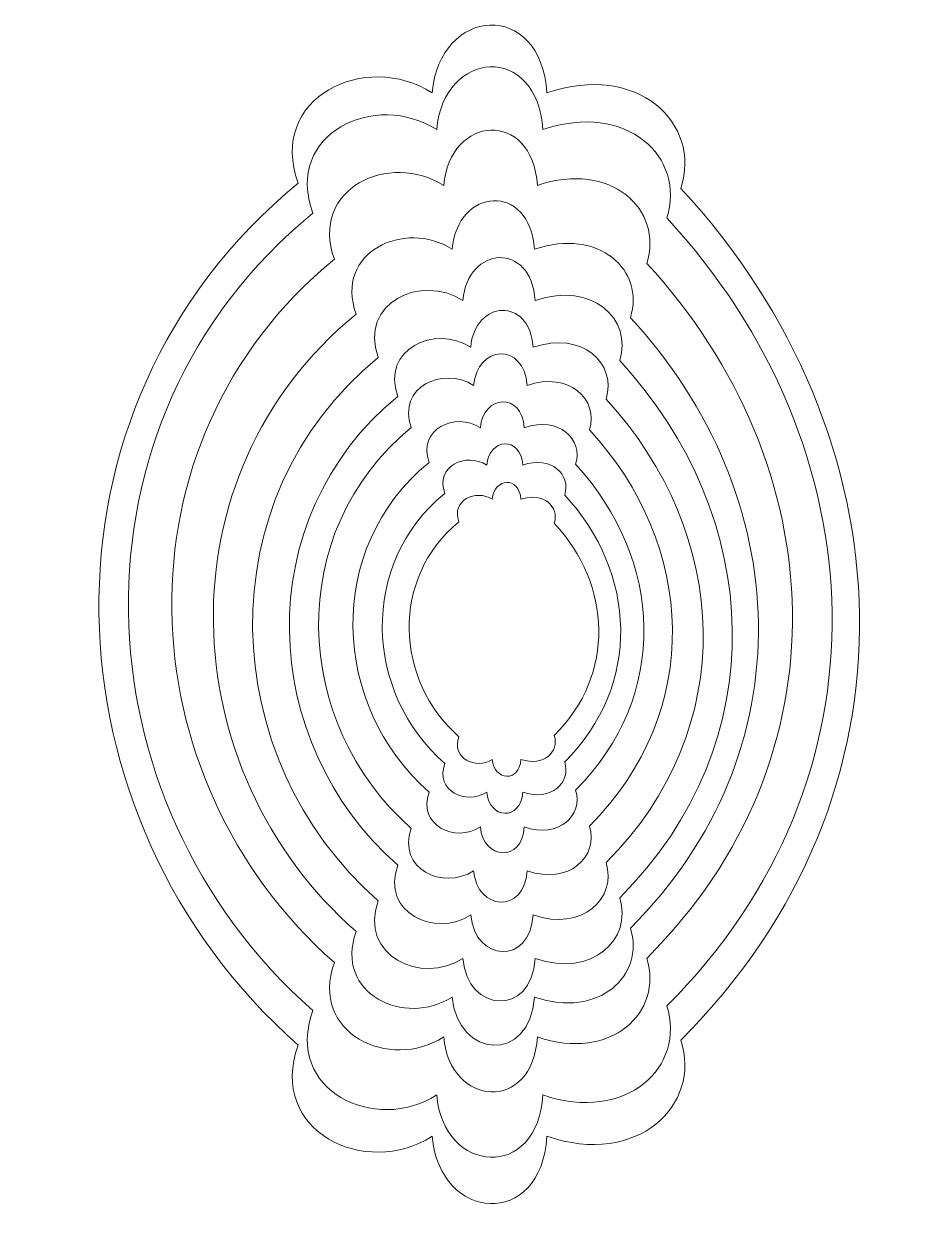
# Model space of a CAD drawing. Header units: centimetres. Extents: x -8.5 to 8.4, y -11.5 to 11.1.
import ezdxf

# ---------------------------------------------------------------- set-up
doc = ezdxf.new("R2010")
doc.units = ezdxf.units.CM
doc.header["$MEASUREMENT"] = 0
doc.layers.add('Layer 1', color=7, linetype='Continuous')

msp = doc.modelspace()

# ---------------------------------------------------------------- linework, layer by layer
at = {"layer": 'Layer 1', "color": 248, "lineweight": 20}
msp.add_open_spline([(0.20141, 11.05388), (-0.30653, 11.03621), (-0.81296, 10.58847), (-0.88245, 9.78152), (-0.88245, 9.78152), (-2.12109, 10.57734), (-3.98084, 9.71078), (-3.39573, 8.08505), (-3.39573, 8.08505), (-8.53573, 3.88111), (-8.21791, -3.8387), (-3.39573, -8.07847), (-3.39573, -8.07847), (-3.98093, -9.7042), (-2.12109, -10.58645), (-0.88245, -9.79058), (-0.88245, -9.79058), (-0.74347, -11.40442), (1.16368, -11.54604), (1.26952, -9.79058), (1.26952, -9.79058), (2.96944, -10.37052), (4.17318, -9.211), (3.7828, -7.98422), (3.7828, -7.98422), (8.41406, -3.36202), (8.08132, 3.3359), (3.7828, 7.99083), (3.7828, 7.99083), (4.17318, 9.21758), (2.96944, 10.36149), (1.26952, 9.78153), (1.26952, 9.78153), (1.21659, 10.65927), (0.70932, 11.07158), (0.20141, 11.05389), (0.20141, 11.05389), (0.20141, 11.05389), (0.20141, 11.05388), (0.20141, 11.05388)], degree=3, knots=[0, 0, 0, 0, 0.09090909, 0.09090909, 0.09090909, 0.09090909, 0.18181818, 0.18181818, 0.18181818, 0.18181818, 0.27272727, 0.27272727, 0.27272727, 0.27272727, 0.36363636, 0.36363636, 0.36363636, 0.36363636, 0.45454545, 0.45454545, 0.45454545, 0.45454545, 0.54545455, 0.54545455, 0.54545455, 0.54545455, 0.63636364, 0.63636364, 0.63636364, 0.63636364, 0.72727273, 0.72727273, 0.72727273, 0.72727273, 0.81818182, 0.81818182, 0.81818182, 0.81818182, 1, 1, 1, 1], dxfattribs=at)
at = {"layer": 'Layer 1', "color": 238, "lineweight": 20}
msp.add_open_spline([(0.2051, 10.26949), (-0.26484, 10.25309), (-0.73334, 9.83894), (-0.79759, 9.09233), (-0.79759, 9.09233), (-1.94361, 9.82865), (-3.66425, 9.02688), (-3.12283, 7.52279), (-3.12283, 7.52279), (-7.87831, 3.63335), (-7.58419, -3.50883), (-3.12283, -7.43133), (-3.12283, -7.43133), (-3.66424, -8.93543), (-1.94361, -9.75171), (-0.79759, -9.0154), (-0.79759, -9.0154), (-0.66903, -10.5085), (1.09539, -10.63945), (1.19336, -9.0154), (1.19336, -9.0154), (2.76608, -9.55195), (3.87974, -8.47917), (3.51857, -7.34414), (3.51857, -7.34414), (7.8033, -3.06783), (7.49544, 3.12896), (3.51857, 7.43562), (3.51857, 7.43562), (3.87974, 8.57057), (2.76607, 9.62891), (1.19336, 9.09233), (1.19336, 9.09233), (1.14436, 9.90441), (0.67505, 10.2858), (0.20511, 10.26949), (0.20511, 10.26949), (0.20511, 10.26949), (0.2051, 10.26949), (0.2051, 10.26949)], degree=3, knots=[0, 0, 0, 0, 0.09090909, 0.09090909, 0.09090909, 0.09090909, 0.18181818, 0.18181818, 0.18181818, 0.18181818, 0.27272727, 0.27272727, 0.27272727, 0.27272727, 0.36363636, 0.36363636, 0.36363636, 0.36363636, 0.45454545, 0.45454545, 0.45454545, 0.45454545, 0.54545455, 0.54545455, 0.54545455, 0.54545455, 0.63636364, 0.63636364, 0.63636364, 0.63636364, 0.72727273, 0.72727273, 0.72727273, 0.72727273, 0.81818182, 0.81818182, 0.81818182, 0.81818182, 1, 1, 1, 1], dxfattribs=at)
at = {"layer": 'Layer 1', "color": 236, "lineweight": 20}
msp.add_open_spline([(0.21783, 9.08305), (-0.19676, 9.06858), (-0.60997, 8.70326), (-0.66667, 8.04471), (-0.66667, 8.04471), (-1.67754, 8.69422), (-3.19523, 7.98697), (-2.71764, 6.66024), (-2.71764, 6.66024), (-6.9123, 3.22959), (-6.65293, -3.07027), (-2.71764, -6.53019), (-2.71764, -6.53019), (-3.19524, -7.85692), (-1.67754, -8.57692), (-0.66667, -7.92744), (-0.66667, -7.92744), (-0.55323, -9.24442), (1.00312, -9.35992), (1.0895, -7.92744), (1.0895, -7.92744), (2.47676, -8.40072), (3.45899, -7.4544), (3.14046, -6.45323), (3.14046, -6.45323), (6.91988, -2.6813), (6.64834, 2.78463), (3.14046, 6.5834), (3.14046, 6.5834), (3.45898, 7.58452), (2.47676, 8.51797), (1.0895, 8.04471), (1.0895, 8.04471), (1.04631, 8.76105), (0.63229, 9.09746), (0.21783, 9.08305)], degree=3, knots=[0, 0, 0, 0, 0.1, 0.1, 0.1, 0.1, 0.2, 0.2, 0.2, 0.2, 0.3, 0.3, 0.3, 0.3, 0.4, 0.4, 0.4, 0.4, 0.5, 0.5, 0.5, 0.5, 0.6, 0.6, 0.6, 0.6, 0.7, 0.7, 0.7, 0.7, 0.8, 0.8, 0.8, 0.8, 1, 1, 1, 1], dxfattribs=at)
at = {"layer": 'Layer 1', "color": 234, "lineweight": 20}
msp.add_open_spline([(0.26886, 7.75944), (-0.09519, 7.74671), (-0.45806, 7.42593), (-0.5078, 6.84766), (-0.5078, 6.84766), (-1.39551, 7.41804), (-2.72823, 6.79693), (-2.30887, 5.63188), (-2.30887, 5.63188), (-5.99233, 2.61935), (-5.76452, -2.91271), (-2.30887, -5.95098), (-2.30887, -5.95098), (-2.72824, -7.11603), (-1.39551, -7.74827), (-0.5078, -7.17798), (-0.5078, -7.17798), (-0.40823, -8.33445), (0.95845, -8.43584), (1.03432, -7.17798), (1.03432, -7.17798), (2.2525, -7.59355), (3.11501, -6.76258), (2.83533, -5.88342), (2.83533, -5.88342), (6.15411, -2.5712), (5.91567, 2.22858), (2.83533, 5.56442), (2.83533, 5.56442), (3.11501, 6.44355), (2.25249, 7.26326), (1.03432, 6.84766), (1.03432, 6.84766), (0.99635, 7.47673), (0.63282, 7.77209), (0.26885, 7.75944), (0.26885, 7.75944), (0.26885, 7.75944), (0.26886, 7.75944), (0.26886, 7.75944)], degree=3, knots=[0, 0, 0, 0, 0.09090909, 0.09090909, 0.09090909, 0.09090909, 0.18181818, 0.18181818, 0.18181818, 0.18181818, 0.27272727, 0.27272727, 0.27272727, 0.27272727, 0.36363636, 0.36363636, 0.36363636, 0.36363636, 0.45454545, 0.45454545, 0.45454545, 0.45454545, 0.54545455, 0.54545455, 0.54545455, 0.54545455, 0.63636364, 0.63636364, 0.63636364, 0.63636364, 0.72727273, 0.72727273, 0.72727273, 0.72727273, 0.81818182, 0.81818182, 0.81818182, 0.81818182, 1, 1, 1, 1], dxfattribs=at)
at = {"layer": 'Layer 1', "color": 232, "lineweight": 20}
msp.add_open_spline([(0.37527, 6.69136), (0.05487, 6.68018), (-0.26449, 6.39786), (-0.30828, 5.88886), (-0.30828, 5.88886), (-1.08955, 6.39089), (-2.2625, 5.84423), (-1.8934, 4.81882), (-1.8934, 4.81882), (-5.13529, 2.16743), (-4.93482, -2.70141), (-1.8934, -5.37547), (-1.8934, -5.37547), (-2.2625, -6.40088), (-1.08955, -6.95728), (-0.30828, -6.45537), (-0.30828, -6.45537), (-0.22066, -7.47318), (0.98221, -7.56244), (1.04896, -6.45537), (1.04896, -6.45537), (2.12115, -6.82112), (2.88024, -6.08978), (2.63406, -5.31597), (2.63406, -5.31597), (5.55503, -2.40083), (5.34517, 1.82355), (2.63406, 4.75948), (2.63406, 4.75948), (2.88024, 5.5332), (2.12115, 6.25464), (1.04896, 5.88886), (1.04896, 5.88886), (1.01557, 6.44252), (0.69558, 6.70249), (0.37527, 6.69136)], degree=3, knots=[0, 0, 0, 0, 0.1, 0.1, 0.1, 0.1, 0.2, 0.2, 0.2, 0.2, 0.3, 0.3, 0.3, 0.3, 0.4, 0.4, 0.4, 0.4, 0.5, 0.5, 0.5, 0.5, 0.6, 0.6, 0.6, 0.6, 0.7, 0.7, 0.7, 0.7, 0.8, 0.8, 0.8, 0.8, 1, 1, 1, 1], dxfattribs=at)
at = {"layer": 'Layer 1', "color": 230, "lineweight": 20}
for points in [[(0.42888, 5.7021), (0.15249, 5.69241), (-0.12298, 5.44889), (-0.16077, 5.00981), (-0.16077, 5.00981), (-0.83473, 5.44286), (-1.84663, 4.97126), (-1.52822, 4.08673), (-1.52822, 4.08673), (-4.32487, 1.79949), (-4.15187, -2.40071), (-1.52822, -4.70749), (-1.52822, -4.70749), (-1.84663, -5.59207), (-0.83474, -6.07203), (-0.16077, -5.63904), (-0.16077, -5.63904), (-0.0852, -6.51708), (0.95246, -6.5941), (1.01006, -5.63904), (1.01006, -5.63904), (1.93495, -5.95458), (2.58983, -5.32366), (2.37745, -4.65616), (2.37745, -4.65616), (4.89721, -2.14139), (4.71618, 1.50279), (2.37745, 4.0355), (2.37745, 4.0355), (2.58983, 4.70298), (1.93495, 5.32531), (1.01006, 5.0098), (1.01006, 5.0098), (0.98123, 5.48737), (0.70519, 5.71167), (0.42888, 5.70209), (0.42888, 5.70209), (0.42888, 5.70209), (0.42888, 5.7021), (0.42888, 5.7021)], [(0.39897, 4.88546), (0.16267, 4.87718), (-0.07284, 4.669), (-0.10514, 4.29361), (-0.10514, 4.29361), (-0.68138, 4.66382), (-1.54656, 4.26063), (-1.27429, 3.50436), (-1.27429, 3.50436), (-3.66541, 1.54881), (-3.5175, -2.04227), (-1.27429, -4.01457), (-1.27429, -4.01457), (-1.54656, -4.77087), (-0.68138, -5.18122), (-0.10514, -4.81104), (-0.10514, -4.81104), (-0.04053, -5.56174), (0.84666, -5.62755), (0.8959, -4.81104), (0.8959, -4.81104), (1.68667, -5.08078), (2.24657, -4.54141), (2.065, -3.97067), (2.065, -3.97067), (4.21934, -1.82057), (4.06455, 1.29514), (2.065, 3.46058), (2.065, 3.46058), (2.24657, 4.03128), (1.68668, 4.56336), (0.8959, 4.29362), (0.8959, 4.29362), (0.87123, 4.70191), (0.63522, 4.89369), (0.39898, 4.88547), (0.39898, 4.88547), (0.39898, 4.88547), (0.39897, 4.88546), (0.39897, 4.88546)]]:
    msp.add_open_spline(points, degree=3, knots=[0, 0, 0, 0, 0.09090909, 0.09090909, 0.09090909, 0.09090909, 0.18181818, 0.18181818, 0.18181818, 0.18181818, 0.27272727, 0.27272727, 0.27272727, 0.27272727, 0.36363636, 0.36363636, 0.36363636, 0.36363636, 0.45454545, 0.45454545, 0.45454545, 0.45454545, 0.54545455, 0.54545455, 0.54545455, 0.54545455, 0.63636364, 0.63636364, 0.63636364, 0.63636364, 0.72727273, 0.72727273, 0.72727273, 0.72727273, 0.81818182, 0.81818182, 0.81818182, 0.81818182, 1, 1, 1, 1], dxfattribs=at)
at = {"layer": 'Layer 1', "color": 241, "lineweight": 20}
msp.add_open_spline([(0.43605, 3.98689), (0.24166, 3.98005), (0.04793, 3.8089), (0.02135, 3.50012), (0.02135, 3.50012), (-0.45261, 3.80461), (-1.16422, 3.47295), (-0.94025, 2.85091), (-0.94025, 2.85091), (-2.90701, 1.24247), (-2.78534, -1.71127), (-0.94025, -3.33353), (-0.94025, -3.33353), (-1.16423, -3.95559), (-0.45261, -4.29309), (0.02135, -3.98863), (0.02135, -3.98863), (0.07453, -4.6061), (0.80425, -4.66021), (0.84475, -3.98863), (0.84475, -3.98863), (1.49518, -4.21052), (1.95572, -3.76685), (1.80637, -3.29743), (1.80637, -3.29743), (3.57834, -1.52891), (3.451, 1.03382), (1.80637, 2.81494), (1.80637, 2.81494), (1.95572, 3.28428), (1.49518, 3.72197), (0.84475, 3.50012), (0.84475, 3.50012), (0.82444, 3.83593), (0.63033, 3.99368), (0.43605, 3.98689)], degree=3, knots=[0, 0, 0, 0, 0.1, 0.1, 0.1, 0.1, 0.2, 0.2, 0.2, 0.2, 0.3, 0.3, 0.3, 0.3, 0.4, 0.4, 0.4, 0.4, 0.5, 0.5, 0.5, 0.5, 0.6, 0.6, 0.6, 0.6, 0.7, 0.7, 0.7, 0.7, 0.8, 0.8, 0.8, 0.8, 1, 1, 1, 1], dxfattribs=at)
at = {"layer": 'Layer 1', "color": 231, "lineweight": 20}
msp.add_open_spline([(0.48011, 3.19886), (0.32082, 3.19327), (0.1621, 3.05304), (0.14036, 2.80007), (0.14036, 2.80007), (-0.24795, 3.04954), (-0.83098, 2.77784), (-0.64751, 2.26821), (-0.64751, 2.26821), (-2.25883, 0.95041), (-2.15912, -1.46957), (-0.64751, -2.79866), (-0.64751, -2.79866), (-0.83099, -3.30826), (-0.24796, -3.58482), (0.14036, -3.33532), (0.14036, -3.33532), (0.1839, -3.84123), (0.78175, -3.88558), (0.81495, -3.33532), (0.81495, -3.33532), (1.34784, -3.51717), (1.72516, -3.15364), (1.60279, -2.76904), (1.60279, -2.76904), (3.05455, -1.32013), (2.9502, 0.77945), (1.60279, 2.2387), (1.60279, 2.2387), (1.72516, 2.62324), (1.34784, 2.98183), (0.81495, 2.80007), (0.81495, 2.80007), (0.79828, 3.07519), (0.63926, 3.20445), (0.48011, 3.19886)], degree=3, knots=[0, 0, 0, 0, 0.1, 0.1, 0.1, 0.1, 0.2, 0.2, 0.2, 0.2, 0.3, 0.3, 0.3, 0.3, 0.4, 0.4, 0.4, 0.4, 0.5, 0.5, 0.5, 0.5, 0.6, 0.6, 0.6, 0.6, 0.7, 0.7, 0.7, 0.7, 0.8, 0.8, 0.8, 0.8, 1, 1, 1, 1], dxfattribs=at)
at = {"layer": 'Layer 1', "color": 254, "lineweight": 20}
msp.add_open_spline([(0.51455, 2.47487), (0.38786, 2.47042), (0.26164, 2.35891), (0.24432, 2.1577), (0.24432, 2.1577), (-0.06454, 2.35613), (-0.52818, 2.14), (-0.38225, 1.73469), (-0.38225, 1.73469), (-1.66378, 0.68664), (-1.58449, -1.23802), (-0.38225, -2.29503), (-0.38225, -2.29503), (-0.52818, -2.70034), (-0.06454, -2.92027), (0.24432, -2.72184), (0.24432, -2.72184), (0.27898, -3.12419), (0.75446, -3.1595), (0.78085, -2.72184), (0.78085, -2.72184), (1.20464, -2.8665), (1.50471, -2.57734), (1.40742, -2.27147), (1.40742, -2.27147), (2.56205, -1.11918), (2.47904, 0.55064), (1.40742, 1.71124), (1.40742, 1.71124), (1.50471, 2.01707), (1.20465, 2.30225), (0.78085, 2.15771), (0.78085, 2.15771), (0.7676, 2.37652), (0.64111, 2.4793), (0.51455, 2.47487)], degree=3, knots=[0, 0, 0, 0, 0.1, 0.1, 0.1, 0.1, 0.2, 0.2, 0.2, 0.2, 0.3, 0.3, 0.3, 0.3, 0.4, 0.4, 0.4, 0.4, 0.5, 0.5, 0.5, 0.5, 0.6, 0.6, 0.6, 0.6, 0.7, 0.7, 0.7, 0.7, 0.8, 0.8, 0.8, 0.8, 1, 1, 1, 1], dxfattribs=at)

doc.saveas('drawing.dxf')
